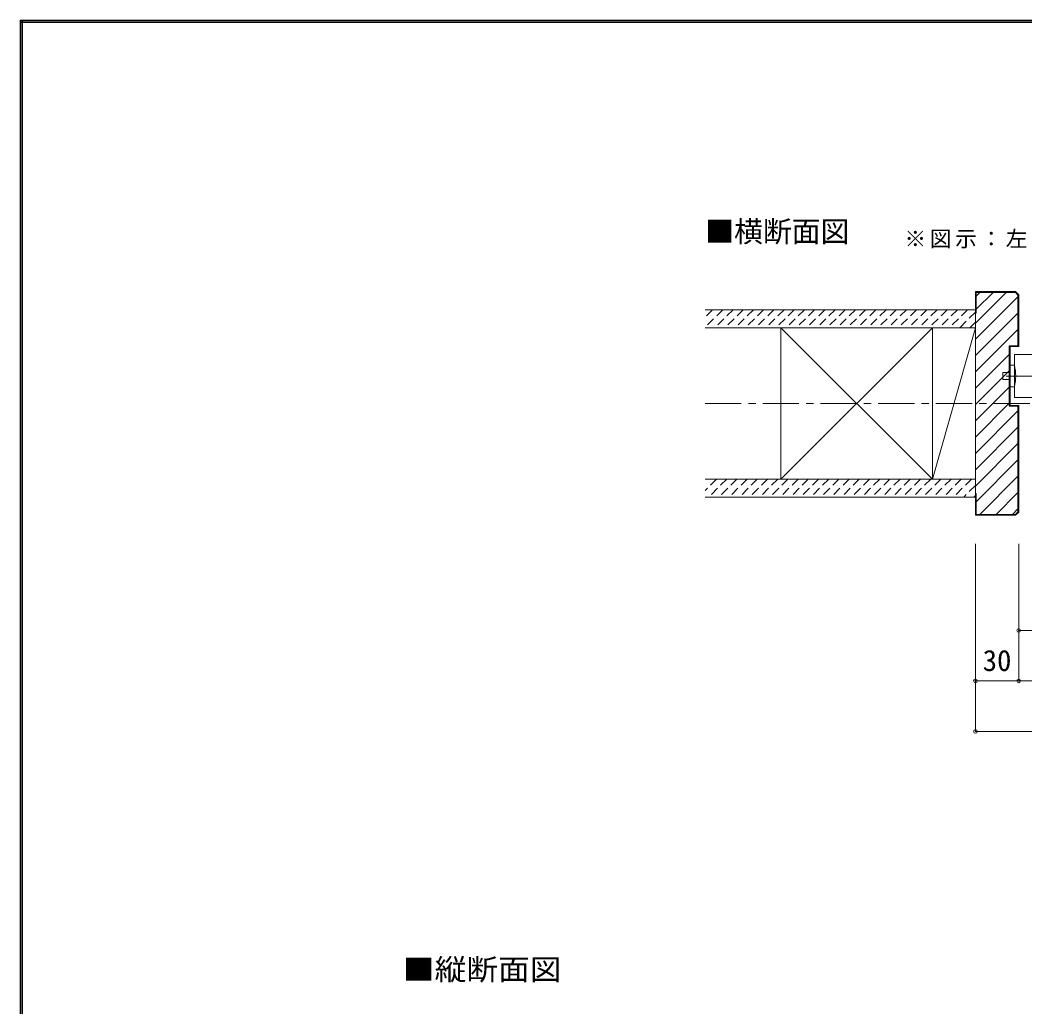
# Model space of a CAD drawing. Units: millimetres, scale not verified. Extents: x -973 to 977, y -718 to 696.
# Drawn here: x -973 to -277, y 11 to 696 of the extents above; entities that cross this region are included whole.
import ezdxf
from ezdxf.enums import TextEntityAlignment as Align

# ---------------------------------------------------------------- set-up
doc = ezdxf.new("R2010")
doc.units = ezdxf.units.MM
doc.header["$LTSCALE"] = 5
doc.header["$PDMODE"] = 32
doc.header["$PDSIZE"] = 2.5
doc.linetypes.add('CHAIN1', pattern=[8, 5, -1, 1, -1])
doc.linetypes.add('DASHED1', pattern=[1.8, 1.2, -0.6])
for name, color, linetype, lineweight in [('0-1_通り芯', 4, 'DASHED1', 9), ('0-2_柱', 3, 'Continuous', 9), ('0-3_仕上げ', 2, 'Continuous', 9), ('0-4_枠', 3, 'Continuous', 9), ('0-6_扉', 2, 'Continuous', 9), ('0-7_金物', 7, 'Continuous', 9), ('0-A_文字', 7, 'Continuous', 9), ('0-B_寸法', 7, 'Continuous', 9), ('0-C_ハッチ', 4, 'DASHED1', 9), ('F-1_枠', 6, 'Continuous', 9)]:
    doc.layers.add(name, color=color, linetype=linetype, lineweight=lineweight)
doc.styles.add('ＭＳ ゴシック', font='')
doc.styles.get('ＭＳ ゴシック').set_extended_font_data('MS Gothic')

msp = doc.modelspace()

# ---------------------------------------------------------------- linework, layer by layer
at = {"layer": '0-1_通り芯', "linetype": 'CHAIN1'}
for p, q in [((295.302, 449), (-291.996, 449)), ((-498.347, 430), (501.653, 430))]:
    msp.add_line(p, q, dxfattribs=at)
at = {"layer": '0-2_柱', "color": 7}
for p, q in [((-445.875, 377.5), (-340.875, 482.5)), ((-340.875, 377.5), (-445.875, 482.5)), ((-340.875, 377.5), (-310.996, 482.5))]:
    msp.add_line(p, q, dxfattribs=at)
at = {"layer": '0-2_柱'}
for p, q in [((-445.875, 377.5), (-445.875, 482.5)), ((-340.875, 377.5), (-340.875, 482.5)), ((-310.996, 482.5), (-310.996, 377.5))]:
    msp.add_line(p, q, dxfattribs=at)
at = {"layer": '0-3_仕上げ'}
for p, q in [((-498.347, 495), (-310.996, 495)), ((-498.347, 482.5), (-310.996, 482.5)), ((-498.347, 377.5), (-310.996, 377.5)), ((-498.347, 365), (-310.996, 365))]:
    msp.add_line(p, q, dxfattribs=at)
at = {"layer": '0-4_枠'}
for p, q in [((-310.996, 352.5), (-310.996, 507.5)), ((-283.117, 507.5), (-310.996, 507.5)), ((-310.496, 492.5), (-310.496, 507)), ((-283.325, 507), (-310.496, 507)), ((-283.117, 507.5), (-280.996, 505.379)), ((-280.996, 505.379), (-280.996, 469.5)), ((-310.496, 492.5), (-310.996, 492.5)), ((-287.496, 470), (-287.496, 428)), ((-287.496, 470), (-281.496, 470)), ((-286.996, 469.5), (-280.996, 469.5)), ((-286.996, 469.5), (-286.996, 428.5)), ((-287.496, 428), (-281.496, 428)), ((-286.996, 428.5), (-280.996, 428.5)), ((-280.996, 354.621), (-280.996, 428.5)), ((-283.117, 352.5), (-310.996, 352.5)), ((-283.325, 353), (-310.496, 353)), ((-283.117, 352.5), (-280.996, 354.621))]:
    msp.add_line(p, q, dxfattribs=at)
for points in [[(-283.325, 507), (-281.496, 505.171), (-281.496, 470)], [(-283.325, 353), (-281.496, 354.828), (-281.496, 428)], [(-310.496, 353), (-310.496, 367.5), (-310.996, 367.5)]]:
    msp.add_lwpolyline(points, dxfattribs=at)
at = {"layer": '0-6_扉', "color": 6}
for p, q in [((-283.996, 434), (-283.996, 464)), ((-283.996, 464), (-143.672, 464)), ((-283.996, 434), (-143.672, 434))]:
    msp.add_line(p, q, dxfattribs=at)
at = {"layer": '0-7_金物'}
for p, q in [((-283.996, 456.5), (-286.996, 456.5)), ((-286.996, 451.5), (-291.996, 451.5))]:
    msp.add_line(p, q, dxfattribs=at)
for points in [[(-283.996, 441.5), (-286.996, 441.5), (-286.996, 456.5)], [(-286.996, 446.5), (-291.996, 446.5), (-291.996, 451.5)]]:
    msp.add_lwpolyline(points, dxfattribs=at)
msp.add_arc((-314.447, 449), 31.361, 346.16371, 13.83632, dxfattribs=at)
at = {"layer": '0-B_寸法', "color": 4}
for p, q in [((-310.996, 332.5), (-310.996, 202.5)), ((-280.996, 332.5), (-280.996, 237.5)), ((-280.996, 272.5), (284.302, 272.5)), ((-310.996, 237.5), (314.302, 237.5)), ((-310.996, 202.5), (314.302, 202.5))]:
    msp.add_line(p, q, dxfattribs=at)
at = {"layer": '0-B_寸法'}
for p in [(-280.996, 272.5), (-310.996, 237.5), (-280.996, 237.5), (-310.996, 202.5)]:
    msp.add_point(p, dxfattribs=at)
at = {"layer": '0-C_ハッチ', "linetype": 'Continuous'}
for p, q in [((-310.996, 485.755), (-289.751, 507)), ((-310.996, 474.441), (-281.496, 503.941)), ((-310.496, 495.315), (-298.811, 507)), ((-310.496, 504.376), (-307.872, 507)), ((-310.996, 463.127), (-281.496, 492.627)), ((-310.996, 451.814), (-281.496, 481.314)), ((-310.996, 440.5), (-287.496, 464)), ((-310.996, 429.186), (-287.496, 452.686)), ((-310.996, 417.872), (-287.496, 441.372)), ((-310.996, 406.559), (-287.496, 430.059)), ((-310.996, 395.245), (-281.496, 424.745)), ((-310.996, 383.931), (-281.496, 413.431)), ((-310.996, 372.617), (-281.496, 402.118)), ((-310.496, 361.803), (-281.496, 390.804)), ((-307.986, 353), (-281.496, 379.49)), ((-296.673, 353), (-281.496, 368.176)), ((-285.359, 353), (-281.496, 356.863))]:
    msp.add_line(p, q, dxfattribs=at)
at = {"layer": '0-C_ハッチ'}
for p, q in [((-493.205, 495), (-498.347, 489.858)), ((-486.134, 495), (-498.347, 482.787)), ((-479.063, 495), (-491.563, 482.5)), ((-471.991, 495), (-484.491, 482.5)), ((-464.92, 495), (-477.42, 482.5)), ((-457.849, 495), (-470.349, 482.5)), ((-450.778, 495), (-463.278, 482.5)), ((-443.707, 495), (-456.207, 482.5)), ((-436.636, 495), (-449.136, 482.5)), ((-429.565, 495), (-442.065, 482.5)), ((-422.494, 495), (-434.994, 482.5)), ((-415.423, 495), (-427.923, 482.5)), ((-408.352, 495), (-420.852, 482.5)), ((-401.281, 495), (-413.781, 482.5)), ((-394.21, 495), (-406.71, 482.5)), ((-387.139, 495), (-399.639, 482.5)), ((-380.068, 495), (-392.568, 482.5)), ((-372.996, 495), (-385.496, 482.5)), ((-365.925, 495), (-378.425, 482.5)), ((-358.854, 495), (-371.354, 482.5)), ((-351.783, 495), (-364.283, 482.5)), ((-344.712, 495), (-357.212, 482.5)), ((-337.641, 495), (-350.141, 482.5)), ((-330.57, 495), (-343.07, 482.5)), ((-323.499, 495), (-335.999, 482.5)), ((-316.428, 495), (-328.928, 482.5)), ((-310.996, 493.361), (-321.857, 482.5)), ((-310.996, 486.29), (-314.786, 482.5)), ((-490.496, 377.5), (-498.347, 369.649)), ((-483.425, 377.5), (-495.925, 365)), ((-476.354, 377.5), (-488.854, 365)), ((-469.283, 377.5), (-481.783, 365)), ((-462.212, 377.5), (-474.712, 365)), ((-455.141, 377.5), (-467.641, 365)), ((-448.07, 377.5), (-460.57, 365)), ((-440.999, 377.5), (-453.499, 365)), ((-433.928, 377.5), (-446.428, 365)), ((-426.857, 377.5), (-439.357, 365)), ((-419.786, 377.5), (-432.286, 365)), ((-412.715, 377.5), (-425.215, 365)), ((-405.644, 377.5), (-418.144, 365)), ((-398.573, 377.5), (-411.073, 365)), ((-391.502, 377.5), (-404.002, 365)), ((-384.43, 377.5), (-396.93, 365)), ((-377.359, 377.5), (-389.859, 365)), ((-370.288, 377.5), (-382.788, 365)), ((-363.217, 377.5), (-375.717, 365)), ((-356.146, 377.5), (-368.646, 365)), ((-349.075, 377.5), (-361.575, 365)), ((-342.004, 377.5), (-354.504, 365)), ((-334.933, 377.5), (-347.433, 365)), ((-327.862, 377.5), (-340.362, 365)), ((-320.791, 377.5), (-333.291, 365)), ((-313.72, 377.5), (-326.22, 365)), ((-310.996, 373.153), (-319.149, 365)), ((-310.996, 366.081), (-312.078, 365))]:
    msp.add_line(p, q, dxfattribs=at)
at = {"layer": 'F-1_枠'}
for p, q in [((-973.347, 695.833), (-973.347, -700.833)), ((-973.347, 695.833), (976.653, 695.833)), ((-973.347, 695), (976.653, 695)), ((-973.347, 694.167), (976.653, 694.167)), ((-972.514, 695.833), (-972.514, -700.833)), ((-971.68, 695.833), (-971.68, -700.833))]:
    msp.add_line(p, q, dxfattribs=at)

# ---------------------------------------------------------------- texts
at = {"layer": '0-A_文字', "style": 'ＭＳ ゴシック'}
msp.add_text('■横断面図', height=14.66, dxfattribs=at).set_placement((-498.347, 537.5), align=Align.BOTTOM_LEFT)
at = {"layer": '0-A_文字', "style": 'ＭＳ ゴシック', "width": 1.1}
msp.add_text('■縦断面図', height=14.66, dxfattribs=at).set_placement((-707.953, 25.681), align=Align.BOTTOM_LEFT)
at = {"layer": '0-A_文字', "insert": (-360.178, 537.5), "char_height": 11, "attachment_point": 7, "style": 'ＭＳ ゴシック'}
msp.add_mtext('\\T1.17;※図示：左引き手', dxfattribs=at)
at = {"layer": '0-B_寸法', "style": 'ＭＳ ゴシック'}
msp.add_text('30', height=14.66, dxfattribs=at).set_placement((-305.996, 240), align=Align.BOTTOM_LEFT)

doc.saveas('drawing.dxf')
